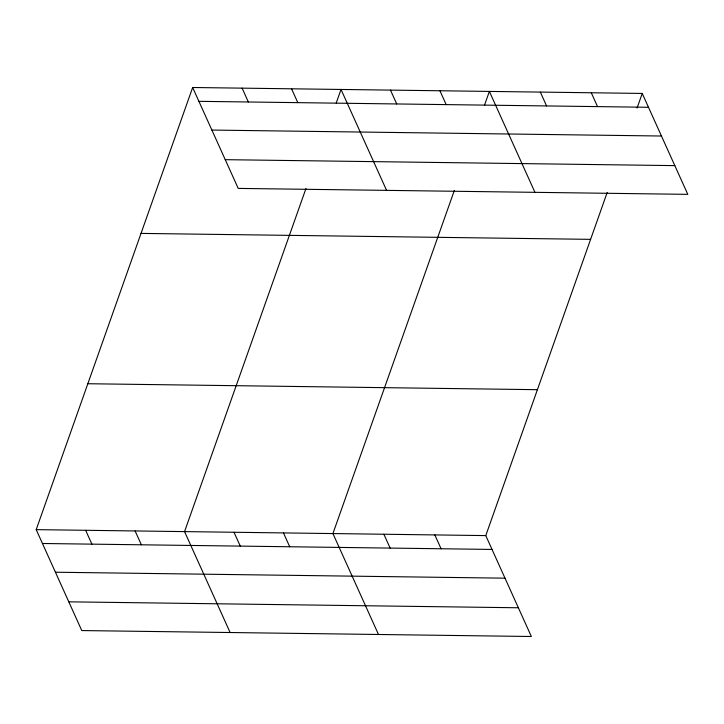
<?xml version="1.0" encoding="UTF-8"?>
<svg xmlns="http://www.w3.org/2000/svg" width="724" height="724" viewBox="0 0 724 724"><rect width="100%" height="100%" fill="white"/><g stroke="black" fill="none" stroke-linecap="round" stroke-linejoin="round"><path stroke-width="1.09" d="M607.201 192.457L485.777 535.597L531.344 636.505L81.767 630.559L36.2 529.642L192.656 87.495L642.233 93.441L687.8 194.358L238.223 188.403L192.656 87.495M305.981 188.466L184.557 531.606L230.123 632.523M336.226 103.007L341.022 89.459L386.58 190.367M454.346 190.43L332.922 533.57L378.489 634.486M484.582 104.971L489.379 91.423L534.946 192.331M637.075 108.03L642.233 93.441M198.91 101.333L648.487 107.288M211.879 130.067L661.455 136.022M225.245 159.669L674.822 165.624M141.026 233.399L590.603 239.354M87.83 383.729L537.407 389.684M36.2 529.642L485.777 535.597M42.454 543.489L492.03 549.435M55.422 572.222L504.999 578.168M68.789 601.825L518.366 607.771M591.282 92.772L597.535 106.609M540.33 92.093L546.584 105.939M439.93 90.762L446.174 104.609M390.471 90.111L396.725 103.948M291.564 88.799L297.817 102.645M242.115 88.147L248.359 101.984M434.825 534.918L441.079 548.765M383.874 534.249L390.127 548.086M283.464 532.918L289.718 546.756M234.015 532.258L240.268 546.104M135.107 530.954L141.361 544.792M85.649 530.294L91.903 544.14"/></g></svg>
